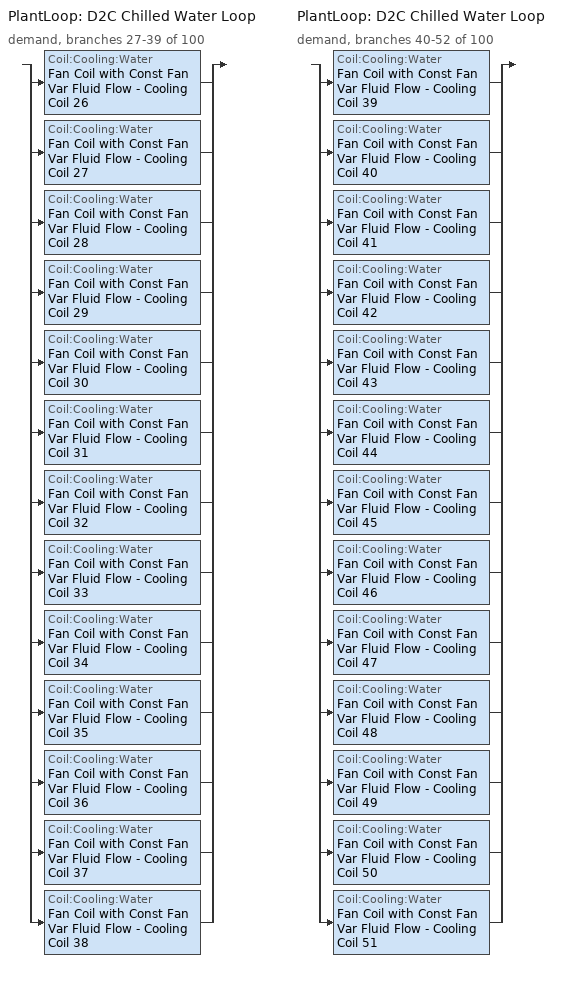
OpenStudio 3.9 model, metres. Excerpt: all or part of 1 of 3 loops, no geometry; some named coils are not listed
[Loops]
PlantLoop 'D2C Chilled Water Loop'
 demand, branches 27-39 of 100: split
  | Coil:Cooling:Water 'Fan Coil with Const Fan Var Fluid Flow - Cooling Coil 26'
  | Coil:Cooling:Water 'Fan Coil with Const Fan Var Fluid Flow - Cooling Coil 27'
  | Coil:Cooling:Water 'Fan Coil with Const Fan Var Fluid Flow - Cooling Coil 28'
  | Coil:Cooling:Water 'Fan Coil with Const Fan Var Fluid Flow - Cooling Coil 29'
  | Coil:Cooling:Water 'Fan Coil with Const Fan Var Fluid Flow - Cooling Coil 30'
  | Coil:Cooling:Water 'Fan Coil with Const Fan Var Fluid Flow - Cooling Coil 31'
  | Coil:Cooling:Water 'Fan Coil with Const Fan Var Fluid Flow - Cooling Coil 32'
  | Coil:Cooling:Water 'Fan Coil with Const Fan Var Fluid Flow - Cooling Coil 33'
  | Coil:Cooling:Water 'Fan Coil with Const Fan Var Fluid Flow - Cooling Coil 34'
  | Coil:Cooling:Water 'Fan Coil with Const Fan Var Fluid Flow - Cooling Coil 35'
  | Coil:Cooling:Water 'Fan Coil with Const Fan Var Fluid Flow - Cooling Coil 36'
  | Coil:Cooling:Water 'Fan Coil with Const Fan Var Fluid Flow - Cooling Coil 37'
  | Coil:Cooling:Water 'Fan Coil with Const Fan Var Fluid Flow - Cooling Coil 38'
PlantLoop 'D2C Chilled Water Loop'
 demand, branches 40-52 of 100: split
  | Coil:Cooling:Water 'Fan Coil with Const Fan Var Fluid Flow - Cooling Coil 39'
  | Coil:Cooling:Water 'Fan Coil with Const Fan Var Fluid Flow - Cooling Coil 40'
  | Coil:Cooling:Water 'Fan Coil with Const Fan Var Fluid Flow - Cooling Coil 41'
  | Coil:Cooling:Water 'Fan Coil with Const Fan Var Fluid Flow - Cooling Coil 42'
  | Coil:Cooling:Water 'Fan Coil with Const Fan Var Fluid Flow - Cooling Coil 43'
  | Coil:Cooling:Water 'Fan Coil with Const Fan Var Fluid Flow - Cooling Coil 44'
  | Coil:Cooling:Water 'Fan Coil with Const Fan Var Fluid Flow - Cooling Coil 45'
  | Coil:Cooling:Water 'Fan Coil with Const Fan Var Fluid Flow - Cooling Coil 46'
  | Coil:Cooling:Water 'Fan Coil with Const Fan Var Fluid Flow - Cooling Coil 47'
  | Coil:Cooling:Water 'Fan Coil with Const Fan Var Fluid Flow - Cooling Coil 48'
  | Coil:Cooling:Water 'Fan Coil with Const Fan Var Fluid Flow - Cooling Coil 49'
  | Coil:Cooling:Water 'Fan Coil with Const Fan Var Fluid Flow - Cooling Coil 50'
  | Coil:Cooling:Water 'Fan Coil with Const Fan Var Fluid Flow - Cooling Coil 51'
[Sizing:Zone] Zone Cooling Design Supply Air Temperature Input Method=SupplyAirTemperature; Zone Cooling Design Supply Air Temperature {C}=20; Zone Cooling Design Supply Air Temperature Difference {deltaC}=5; Zone Heating Design Supply Air Temperature Input Method=SupplyAirTemperature; Zone Heating Design Supply Air Temperature {C}=30; Zone Heating Design Supply Air Temperature Difference {deltaC}=11.11; Zone Cooling Design Supply Air Humidity Ratio {kg-H2O/kg-air}=0.0085; Zone Heating Design Supply Air Humidity Ratio {kg-H2O/kg-air}=0.008; Zone Heating Sizing Factor=0; Zone Cooling Sizing Factor=0.9; Cooling Design Air Flow Method=DesignDay; Heating Design Air Flow Method=DesignDay; Account for Dedicated Outdoor Air System=No; Dedicated Outdoor Air System Control Strategy=NeutralSupplyAir; Dedicated Outdoor Air Low Setpoint Temperature for Design {C}=autosize; Dedicated Outdoor Air High Setpoint Temperature for Design {C}=autosize; Zone Load Sizing Method=Sensible Load Only No Latent Load; Zone Latent Cooling Design Supply Air Humidity Ratio Input Method=HumidityRatioDifference; Zone Cooling Design Supply Air Humidity Ratio Difference {kgWater/kgDryAir}=0.005; Zone Latent Heating Design Supply Air Humidity Ratio Input Method=HumidityRatioDifference; Zone Humidification Design Supply Air Humidity Ratio Difference {kgWater/kgDryAir}=0.005; Sizing Option=Coincident
Thermal Zone_Aisle 21; Thermal Zone_Aisle 22; Thermal Zone_Aisle 23; Thermal Zone_Aisle 24; Thermal Zone_Aisle 25; Thermal Zone_Aisle 26; Thermal Zone_Aisle 27; Thermal Zone_Aisle 28; Thermal Zone_Aisle 30; Thermal Zone_Aisle 31; Thermal Zone_Aisle 32; Thermal Zone_Aisle 34; Thermal Zone_Aisle 37; Thermal Zone_Aisle 40; Thermal Zone_Aisle 41; Thermal Zone_Aisle 42; Thermal Zone_Aisle 43; Thermal Zone_Aisle 44; Thermal Zone_Aisle 45; Thermal Zone_Aisle 46; Thermal Zone_Aisle 47; Thermal Zone_Aisle 48; Thermal Zone_Aisle 49; Thermal Zone_Aisle 50; Thermal Zone_Aisle 51; Thermal Zone_Aisle 56
[Zone equipment]
Thermal Zone_Aisle 21: Zone HVAC Dehumidifier 31, Fan Coil with Const Fan Var Fluid Flow 31
Thermal Zone_Aisle 22: Zone HVAC Dehumidifier 34, Fan Coil with Const Fan Var Fluid Flow 34
Thermal Zone_Aisle 23: Zone HVAC Dehumidifier 32, Fan Coil with Const Fan Var Fluid Flow 32
Thermal Zone_Aisle 24: Zone HVAC Dehumidifier 33, Fan Coil with Const Fan Var Fluid Flow 33
Thermal Zone_Aisle 25: Zone HVAC Dehumidifier 39, Fan Coil with Const Fan Var Fluid Flow 39
Thermal Zone_Aisle 26: Zone HVAC Dehumidifier 38, Fan Coil with Const Fan Var Fluid Flow 38
Thermal Zone_Aisle 27: Zone HVAC Dehumidifier 37, Fan Coil with Const Fan Var Fluid Flow 37
Thermal Zone_Aisle 28: Zone HVAC Dehumidifier 36, Fan Coil with Const Fan Var Fluid Flow 36
Thermal Zone_Aisle 30: Zone HVAC Dehumidifier 35, Fan Coil with Const Fan Var Fluid Flow 35
Thermal Zone_Aisle 31: Zone HVAC Dehumidifier 30, Fan Coil with Const Fan Var Fluid Flow 30
Thermal Zone_Aisle 32: Zone HVAC Dehumidifier 28, Fan Coil with Const Fan Var Fluid Flow 28
Thermal Zone_Aisle 34: Zone HVAC Dehumidifier 29, Fan Coil with Const Fan Var Fluid Flow 29
Thermal Zone_Aisle 37: Zone HVAC Dehumidifier 26, Fan Coil with Const Fan Var Fluid Flow 26
Thermal Zone_Aisle 40: Zone HVAC Dehumidifier 27, Fan Coil with Const Fan Var Fluid Flow 27
Thermal Zone_Aisle 41: Zone HVAC Dehumidifier 40, Fan Coil with Const Fan Var Fluid Flow 40
Thermal Zone_Aisle 42: Zone HVAC Dehumidifier 43, Fan Coil with Const Fan Var Fluid Flow 43
Thermal Zone_Aisle 43: Zone HVAC Dehumidifier 41, Fan Coil with Const Fan Var Fluid Flow 41
Thermal Zone_Aisle 44: Zone HVAC Dehumidifier 49, Fan Coil with Const Fan Var Fluid Flow 49
Thermal Zone_Aisle 45: Zone HVAC Dehumidifier 42, Fan Coil with Const Fan Var Fluid Flow 42
Thermal Zone_Aisle 46: Zone HVAC Dehumidifier 44, Fan Coil with Const Fan Var Fluid Flow 44
Thermal Zone_Aisle 47: Zone HVAC Dehumidifier 45, Fan Coil with Const Fan Var Fluid Flow 45
Thermal Zone_Aisle 48: Zone HVAC Dehumidifier 46, Fan Coil with Const Fan Var Fluid Flow 46
Thermal Zone_Aisle 49: Zone HVAC Dehumidifier 47, Fan Coil with Const Fan Var Fluid Flow 47
Thermal Zone_Aisle 50: Zone HVAC Dehumidifier 48, Fan Coil with Const Fan Var Fluid Flow 48
Thermal Zone_Aisle 51: Zone HVAC Dehumidifier 50, Fan Coil with Const Fan Var Fluid Flow 50
Thermal Zone_Aisle 56: Zone HVAC Dehumidifier 51, Fan Coil with Const Fan Var Fluid Flow 51
[Fan:ConstantVolume] Availability Schedule=ITE Load Schedule; Fan Total Efficiency=1; Pressure Rise {Pa}=0.0001; Maximum Flow Rate {m3/s}=AutoSize; Motor Efficiency=1; Motor In Airstream Fraction=0
Fan Coil with Const Fan Var Fluid Flow - Fan 108; Fan Coil with Const Fan Var Fluid Flow - Fan 109; Fan Coil with Const Fan Var Fluid Flow - Fan 110; Fan Coil with Const Fan Var Fluid Flow - Fan 111; Fan Coil with Const Fan Var Fluid Flow - Fan 112; Fan Coil with Const Fan Var Fluid Flow - Fan 113; Fan Coil with Const Fan Var Fluid Flow - Fan 114; Fan Coil with Const Fan Var Fluid Flow - Fan 115; Fan Coil with Const Fan Var Fluid Flow - Fan 116; Fan Coil with Const Fan Var Fluid Flow - Fan 117; Fan Coil with Const Fan Var Fluid Flow - Fan 118; Fan Coil with Const Fan Var Fluid Flow - Fan 119; Fan Coil with Const Fan Var Fluid Flow - Fan 120; Fan Coil with Const Fan Var Fluid Flow - Fan 121; Fan Coil with Const Fan Var Fluid Flow - Fan 122; Fan Coil with Const Fan Var Fluid Flow - Fan 123; Fan Coil with Const Fan Var Fluid Flow - Fan 124; Fan Coil with Const Fan Var Fluid Flow - Fan 125; Fan Coil with Const Fan Var Fluid Flow - Fan 126; Fan Coil with Const Fan Var Fluid Flow - Fan 127; Fan Coil with Const Fan Var Fluid Flow - Fan 128; Fan Coil with Const Fan Var Fluid Flow - Fan 129; Fan Coil with Const Fan Var Fluid Flow - Fan 130; Fan Coil with Const Fan Var Fluid Flow - Fan 131; Fan Coil with Const Fan Var Fluid Flow - Fan 132; Fan Coil with Const Fan Var Fluid Flow - Fan 133
[ZoneHVAC:Dehumidifier:DX] Availability Schedule=ITE Load Schedule; Rated Water Removal {L/day}=50.16; Rated Energy Factor {L/kWh}=3.412; Rated Air Flow Rate {m3/s}=0.12036; Water Removal Curve=Dehumidifier Water Removal Curve; Energy Factor Curve=Dehumidifier Energy Factor Curve; Part Load Fraction Correlation Curve=Dehumidifier Part Load Curve; Minimum Dry-Bulb Temperature for Dehumidifier Operation {C}=20; Maximum Dry-Bulb Temperature for Dehumidifier Operation {C}=60; Off-Cycle Parasitic Electric Load {W}=0
Zone HVAC Dehumidifier 26; Zone HVAC Dehumidifier 27; Zone HVAC Dehumidifier 28; Zone HVAC Dehumidifier 29; Zone HVAC Dehumidifier 30; Zone HVAC Dehumidifier 31; Zone HVAC Dehumidifier 32; Zone HVAC Dehumidifier 33; Zone HVAC Dehumidifier 34; Zone HVAC Dehumidifier 35; Zone HVAC Dehumidifier 36; Zone HVAC Dehumidifier 37; Zone HVAC Dehumidifier 38; Zone HVAC Dehumidifier 39; Zone HVAC Dehumidifier 40; Zone HVAC Dehumidifier 41; Zone HVAC Dehumidifier 42; Zone HVAC Dehumidifier 43; Zone HVAC Dehumidifier 44; Zone HVAC Dehumidifier 45; Zone HVAC Dehumidifier 46; Zone HVAC Dehumidifier 47; Zone HVAC Dehumidifier 48; Zone HVAC Dehumidifier 49; Zone HVAC Dehumidifier 50; Zone HVAC Dehumidifier 51
[ZoneHVAC:FourPipeFanCoil] Availability Schedule=ITE Load Schedule; Capacity Control Method=ConstantFanVariableFlow; Maximum Supply Air Flow Rate {m3/s}=autosize; Low Speed Supply Air Flow Ratio=0.1; Medium Speed Supply Air Flow Ratio=0.2; Maximum Outdoor Air Flow Rate {m3/s}=autosize; Maximum Cold Water Flow Rate {m3/s}=autosize; Maximum Hot Water Flow Rate {m3/s}=autosize; Minimum Supply Air Temperature in Cooling Mode {C}=Autosize; Maximum Supply Air Temperature in Heating Mode {C}=Autosize
Name | Supply Air Fan | Cooling Coil | Heating Coil
Fan Coil with Const Fan Var Fluid Flow 26 | Fan Coil with Const Fan Var Fluid Flow - Fan 108 | Fan Coil with Const Fan Var Fluid Flow - Cooling Coil 26 | Fan Coil with Const Fan Var Fluid Flow - Heating Coil 26
Fan Coil with Const Fan Var Fluid Flow 27 | Fan Coil with Const Fan Var Fluid Flow - Fan 109 | Fan Coil with Const Fan Var Fluid Flow - Cooling Coil 27 | Fan Coil with Const Fan Var Fluid Flow - Heating Coil 27
Fan Coil with Const Fan Var Fluid Flow 28 | Fan Coil with Const Fan Var Fluid Flow - Fan 110 | Fan Coil with Const Fan Var Fluid Flow - Cooling Coil 28 | Fan Coil with Const Fan Var Fluid Flow - Heating Coil 28
Fan Coil with Const Fan Var Fluid Flow 29 | Fan Coil with Const Fan Var Fluid Flow - Fan 111 | Fan Coil with Const Fan Var Fluid Flow - Cooling Coil 29 | Fan Coil with Const Fan Var Fluid Flow - Heating Coil 29
Fan Coil with Const Fan Var Fluid Flow 30 | Fan Coil with Const Fan Var Fluid Flow - Fan 112 | Fan Coil with Const Fan Var Fluid Flow - Cooling Coil 30 | Fan Coil with Const Fan Var Fluid Flow - Heating Coil 30
Fan Coil with Const Fan Var Fluid Flow 31 | Fan Coil with Const Fan Var Fluid Flow - Fan 113 | Fan Coil with Const Fan Var Fluid Flow - Cooling Coil 31 | Fan Coil with Const Fan Var Fluid Flow - Heating Coil 31
Fan Coil with Const Fan Var Fluid Flow 32 | Fan Coil with Const Fan Var Fluid Flow - Fan 114 | Fan Coil with Const Fan Var Fluid Flow - Cooling Coil 32 | Fan Coil with Const Fan Var Fluid Flow - Heating Coil 32
Fan Coil with Const Fan Var Fluid Flow 33 | Fan Coil with Const Fan Var Fluid Flow - Fan 115 | Fan Coil with Const Fan Var Fluid Flow - Cooling Coil 33 | Fan Coil with Const Fan Var Fluid Flow - Heating Coil 33
Fan Coil with Const Fan Var Fluid Flow 34 | Fan Coil with Const Fan Var Fluid Flow - Fan 116 | Fan Coil with Const Fan Var Fluid Flow - Cooling Coil 34 | Fan Coil with Const Fan Var Fluid Flow - Heating Coil 34
Fan Coil with Const Fan Var Fluid Flow 35 | Fan Coil with Const Fan Var Fluid Flow - Fan 117 | Fan Coil with Const Fan Var Fluid Flow - Cooling Coil 35 | Fan Coil with Const Fan Var Fluid Flow - Heating Coil 35
Fan Coil with Const Fan Var Fluid Flow 36 | Fan Coil with Const Fan Var Fluid Flow - Fan 118 | Fan Coil with Const Fan Var Fluid Flow - Cooling Coil 36 | Fan Coil with Const Fan Var Fluid Flow - Heating Coil 36
Fan Coil with Const Fan Var Fluid Flow 37 | Fan Coil with Const Fan Var Fluid Flow - Fan 119 | Fan Coil with Const Fan Var Fluid Flow - Cooling Coil 37 | Fan Coil with Const Fan Var Fluid Flow - Heating Coil 37
Fan Coil with Const Fan Var Fluid Flow 38 | Fan Coil with Const Fan Var Fluid Flow - Fan 120 | Fan Coil with Const Fan Var Fluid Flow - Cooling Coil 38 | Fan Coil with Const Fan Var Fluid Flow - Heating Coil 38
Fan Coil with Const Fan Var Fluid Flow 39 | Fan Coil with Const Fan Var Fluid Flow - Fan 121 | Fan Coil with Const Fan Var Fluid Flow - Cooling Coil 39 | Fan Coil with Const Fan Var Fluid Flow - Heating Coil 39
Fan Coil with Const Fan Var Fluid Flow 40 | Fan Coil with Const Fan Var Fluid Flow - Fan 122 | Fan Coil with Const Fan Var Fluid Flow - Cooling Coil 40 | Fan Coil with Const Fan Var Fluid Flow - Heating Coil 40
Fan Coil with Const Fan Var Fluid Flow 41 | Fan Coil with Const Fan Var Fluid Flow - Fan 123 | Fan Coil with Const Fan Var Fluid Flow - Cooling Coil 41 | Fan Coil with Const Fan Var Fluid Flow - Heating Coil 41
Fan Coil with Const Fan Var Fluid Flow 42 | Fan Coil with Const Fan Var Fluid Flow - Fan 124 | Fan Coil with Const Fan Var Fluid Flow - Cooling Coil 42 | Fan Coil with Const Fan Var Fluid Flow - Heating Coil 42
Fan Coil with Const Fan Var Fluid Flow 43 | Fan Coil with Const Fan Var Fluid Flow - Fan 125 | Fan Coil with Const Fan Var Fluid Flow - Cooling Coil 43 | Fan Coil with Const Fan Var Fluid Flow - Heating Coil 43
Fan Coil with Const Fan Var Fluid Flow 44 | Fan Coil with Const Fan Var Fluid Flow - Fan 126 | Fan Coil with Const Fan Var Fluid Flow - Cooling Coil 44 | Fan Coil with Const Fan Var Fluid Flow - Heating Coil 44
Fan Coil with Const Fan Var Fluid Flow 45 | Fan Coil with Const Fan Var Fluid Flow - Fan 127 | Fan Coil with Const Fan Var Fluid Flow - Cooling Coil 45 | Fan Coil with Const Fan Var Fluid Flow - Heating Coil 45
Fan Coil with Const Fan Var Fluid Flow 46 | Fan Coil with Const Fan Var Fluid Flow - Fan 128 | Fan Coil with Const Fan Var Fluid Flow - Cooling Coil 46 | Fan Coil with Const Fan Var Fluid Flow - Heating Coil 46
Fan Coil with Const Fan Var Fluid Flow 47 | Fan Coil with Const Fan Var Fluid Flow - Fan 129 | Fan Coil with Const Fan Var Fluid Flow - Cooling Coil 47 | Fan Coil with Const Fan Var Fluid Flow - Heating Coil 47
Fan Coil with Const Fan Var Fluid Flow 48 | Fan Coil with Const Fan Var Fluid Flow - Fan 130 | Fan Coil with Const Fan Var Fluid Flow - Cooling Coil 48 | Fan Coil with Const Fan Var Fluid Flow - Heating Coil 48
Fan Coil with Const Fan Var Fluid Flow 49 | Fan Coil with Const Fan Var Fluid Flow - Fan 131 | Fan Coil with Const Fan Var Fluid Flow - Cooling Coil 49 | Fan Coil with Const Fan Var Fluid Flow - Heating Coil 49
Fan Coil with Const Fan Var Fluid Flow 50 | Fan Coil with Const Fan Var Fluid Flow - Fan 132 | Fan Coil with Const Fan Var Fluid Flow - Cooling Coil 50 | Fan Coil with Const Fan Var Fluid Flow - Heating Coil 50
Fan Coil with Const Fan Var Fluid Flow 51 | Fan Coil with Const Fan Var Fluid Flow - Fan 133 | Fan Coil with Const Fan Var Fluid Flow - Cooling Coil 51 | Fan Coil with Const Fan Var Fluid Flow - Heating Coil 51
[Coil:Cooling:Water] Availability Schedule=ITE Load Schedule
Fan Coil with Const Fan Var Fluid Flow - Cooling Coil 26; Fan Coil with Const Fan Var Fluid Flow - Cooling Coil 27; Fan Coil with Const Fan Var Fluid Flow - Cooling Coil 28; Fan Coil with Const Fan Var Fluid Flow - Cooling Coil 29; Fan Coil with Const Fan Var Fluid Flow - Cooling Coil 30; Fan Coil with Const Fan Var Fluid Flow - Cooling Coil 31; Fan Coil with Const Fan Var Fluid Flow - Cooling Coil 32; Fan Coil with Const Fan Var Fluid Flow - Cooling Coil 33; Fan Coil with Const Fan Var Fluid Flow - Cooling Coil 34; Fan Coil with Const Fan Var Fluid Flow - Cooling Coil 35; Fan Coil with Const Fan Var Fluid Flow - Cooling Coil 36; Fan Coil with Const Fan Var Fluid Flow - Cooling Coil 37; Fan Coil with Const Fan Var Fluid Flow - Cooling Coil 38; Fan Coil with Const Fan Var Fluid Flow - Cooling Coil 39; Fan Coil with Const Fan Var Fluid Flow - Cooling Coil 40; Fan Coil with Const Fan Var Fluid Flow - Cooling Coil 41; Fan Coil with Const Fan Var Fluid Flow - Cooling Coil 42; Fan Coil with Const Fan Var Fluid Flow - Cooling Coil 43; Fan Coil with Const Fan Var Fluid Flow - Cooling Coil 44; Fan Coil with Const Fan Var Fluid Flow - Cooling Coil 45; Fan Coil with Const Fan Var Fluid Flow - Cooling Coil 46; Fan Coil with Const Fan Var Fluid Flow - Cooling Coil 47; Fan Coil with Const Fan Var Fluid Flow - Cooling Coil 48; Fan Coil with Const Fan Var Fluid Flow - Cooling Coil 49; Fan Coil with Const Fan Var Fluid Flow - Cooling Coil 50; Fan Coil with Const Fan Var Fluid Flow - Cooling Coil 51
[Curve:Biquadratic] Minimum Value of x=21; Maximum Value of x=32.22; Minimum Value of y=40; Maximum Value of y=80
Name | Coefficient1 Constant | Coefficient2 x | Coefficient3 x**2 | Coefficient4 y | Coefficient5 y**2 | Coefficient6 x*y
Dehumidifier Water Removal Curve | -2.72488 | 0.100712 | -0.000990538 | 0.050053 | -0.000203629 | -0.000341751
Dehumidifier Energy Factor Curve | -2.38832 | 0.0930477 | -0.0013697 | 0.0665337 | -0.000343198 | -0.00056249
[Schedule:File]
ITE Load Schedule: External File=External File 4; Column Number=1; Rows to Skip at Top=0
[Curve:Quadratic]
Dehumidifier Part Load Curve: Coefficient1 Constant=0.95; Coefficient2 x=0.05; Coefficient3 x**2=0; Minimum Value of x=0; Maximum Value of x=1
